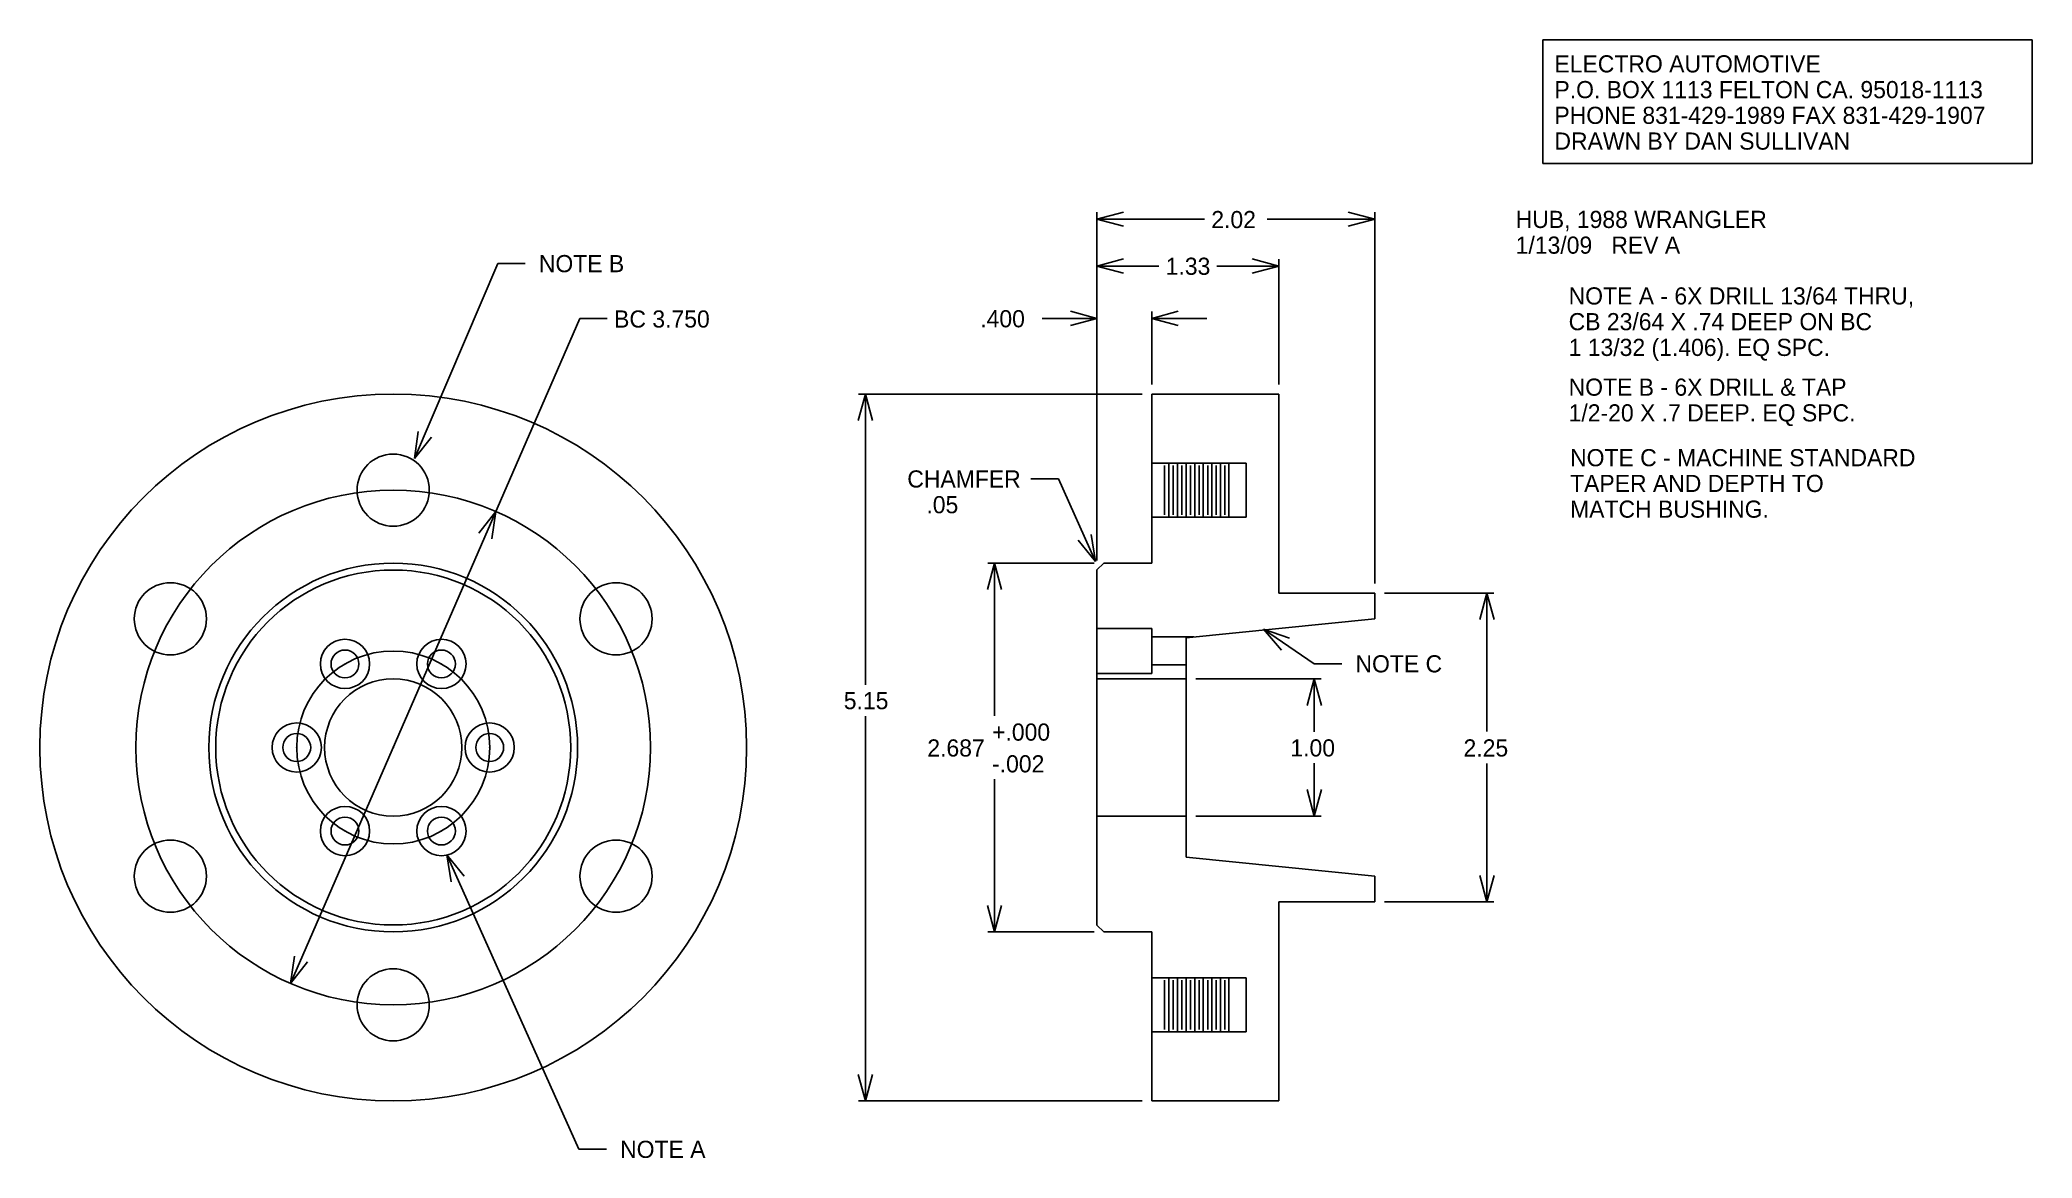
# Model space of a CAD drawing. Extents: x 0.4 to 14.9, y 0.5 to 8.6.
import ezdxf

# ---------------------------------------------------------------- set-up
doc = ezdxf.new("R2010")
doc.units = 0

msp = doc.modelspace()

# ---------------------------------------------------------------- linework, layer by layer
at = {"layer": 'CENTER', "color": 7, "linetype": 'CONTINUOUS'}
for p, q in [((8.530548, 5.528545), (9.218048, 5.528545)), ((8.655548, 5.528545), (8.655548, 5.134546)), ((8.718048, 5.528545), (8.718048, 5.134546)), ((8.780548, 5.528545), (8.780548, 5.134546)), ((8.843048, 5.528545), (8.843048, 5.134546)), ((8.905548, 5.528545), (8.905548, 5.134546)), ((8.968048, 5.528545), (8.968048, 5.134546)), ((9.030548, 5.528545), (9.030548, 5.134546)), ((9.093048, 5.528545), (9.093048, 5.134546)), ((9.218048, 5.134546), (9.218048, 5.528545)), ((8.624048, 5.511045), (8.624048, 5.152046)), ((8.686798, 5.511045), (8.686798, 5.152046)), ((8.749548, 5.511045), (8.749548, 5.152046)), ((8.812297, 5.511045), (8.812297, 5.152046)), ((8.875047, 5.511045), (8.875047, 5.152046)), ((8.937797, 5.511045), (8.937797, 5.152046)), ((9.000547, 5.511045), (9.000547, 5.152046)), ((9.063297, 5.511045), (9.063297, 5.152046)), ((8.530548, 5.134546), (9.218048, 5.134546)), ((8.530548, 1.778547), (9.218048, 1.778547)), ((8.624048, 1.402048), (8.624048, 1.761047)), ((8.655548, 1.384548), (8.655548, 1.778547)), ((8.686798, 1.402048), (8.686798, 1.761047)), ((8.718048, 1.384548), (8.718048, 1.778547)), ((8.749548, 1.402048), (8.749548, 1.761047)), ((8.780548, 1.384548), (8.780548, 1.778547)), ((8.812297, 1.402048), (8.812297, 1.761047)), ((8.843048, 1.384548), (8.843048, 1.778547)), ((8.875047, 1.402048), (8.875047, 1.761047)), ((8.905548, 1.384548), (8.905548, 1.778547)), ((8.937797, 1.402048), (8.937797, 1.761047)), ((8.968048, 1.384548), (8.968048, 1.778547)), ((9.000547, 1.402048), (9.000547, 1.761047)), ((9.030548, 1.384548), (9.030548, 1.778547)), ((9.063297, 1.402048), (9.063297, 1.761047)), ((9.093048, 1.384548), (9.093048, 1.778547)), ((9.218048, 1.778547), (9.218048, 1.384548)), ((8.530548, 1.384548), (9.218048, 1.384548))]:
    msp.add_line(p, q, dxfattribs=at)
at = {"layer": 'DIM', "color": 7, "linetype": 'CONTINUOUS'}
for p, q in [((11.379189, 8.612991), (14.945641, 8.612991)), ((11.379189, 7.713006), (11.379189, 8.612991)), ((14.945641, 8.612991), (14.945641, 7.713006)), ((14.945641, 7.713006), (11.379189, 7.713006))]:
    msp.add_line(p, q, dxfattribs=at)
at = {"layer": 'DIM', "color": 1, "linetype": 'CONTINUOUS'}
for p, q in [((8.130548, 7.306532), (8.323733, 7.358296)), ((8.130548, 4.820046), (8.130548, 7.356532)), ((8.130548, 7.306532), (8.323733, 7.254768)), ((8.130548, 7.306532), (8.913984, 7.306532)), ((9.372112, 7.306532), (10.155548, 7.306532)), ((10.155548, 7.306532), (9.962363, 7.358296)), ((10.155548, 7.306532), (9.962363, 7.254768)), ((10.155548, 4.651547), (10.155548, 7.356532)), ((3.157072, 5.561412), (3.763979, 6.982462)), ((3.763979, 6.982462), (3.963979, 6.982462)), ((8.130548, 6.965083), (8.323733, 7.016847)), ((8.130548, 4.820046), (8.130548, 7.015083)), ((9.455548, 6.965083), (9.262363, 7.016847)), ((9.455548, 6.101546), (9.455548, 7.015083)), ((8.130548, 6.965083), (8.323733, 6.91332)), ((8.130548, 6.965083), (8.581825, 6.965083)), ((9.004271, 6.965083), (9.455548, 6.965083)), ((9.455548, 6.965083), (9.262363, 6.91332)), ((2.254685, 1.737215), (4.362376, 6.581803)), ((4.362376, 6.581803), (4.562376, 6.581803)), ((8.130548, 6.583663), (7.730548, 6.583663)), ((8.130548, 6.583663), (7.937363, 6.635426)), ((8.130548, 6.583663), (7.937363, 6.531899)), ((8.130548, 4.820046), (8.130548, 6.633663)), ((8.530548, 6.583663), (8.723733, 6.635426)), ((8.530548, 6.101546), (8.530548, 6.633663)), ((8.530548, 6.583663), (8.723733, 6.531899)), ((8.530548, 6.583663), (8.930548, 6.583663)), ((6.443251, 6.031546), (6.391487, 5.838361)), ((8.460548, 6.031546), (6.393251, 6.031546)), ((6.443251, 6.031546), (6.495015, 5.838361)), ((6.443251, 3.914151), (6.443251, 6.031546)), ((3.157072, 5.561412), (3.185344, 5.759404)), ((3.157072, 5.561412), (3.280552, 5.718742)), ((7.849499, 5.413386), (7.649499, 5.413386)), ((8.119584, 4.81231), (7.849499, 5.413386)), ((3.750713, 5.175878), (3.626177, 5.019382)), ((3.750713, 5.175878), (3.721109, 4.978081)), ((8.119584, 4.81231), (7.993189, 4.967308)), ((8.119584, 4.81231), (8.087621, 5.00974)), ((7.384524, 4.800046), (7.332761, 4.606861)), ((8.110548, 4.800046), (7.334524, 4.800046)), ((7.384524, 4.800046), (7.436288, 4.606861)), ((7.384524, 3.687238), (7.384524, 4.800046)), ((10.225548, 4.581547), (11.022849, 4.581547)), ((10.972849, 4.581547), (10.921085, 4.388362)), ((10.972849, 4.581547), (11.024613, 4.388362)), ((10.972849, 3.572129), (10.972849, 4.581547)), ((9.344562, 4.317993), (9.53342, 4.252168)), ((9.344562, 4.317993), (9.475205, 4.166558)), ((9.344562, 4.317993), (9.714628, 4.066349)), ((9.714628, 4.066349), (9.914628, 4.066349)), ((8.850548, 3.956547), (9.764628, 3.956547)), ((9.714628, 3.956547), (9.662864, 3.763362)), ((9.714628, 3.956547), (9.766391, 3.763362)), ((9.714628, 3.571899), (9.714628, 3.956547)), ((6.443251, 0.881546), (6.443251, 3.685652)), ((9.714628, 2.956547), (9.714628, 3.341195)), ((10.972849, 2.331546), (10.972849, 3.340964)), ((7.384524, 2.113046), (7.384524, 3.225368)), ((9.714628, 2.956547), (9.662864, 3.149732)), ((9.714628, 2.956547), (9.766391, 3.149732)), ((8.850548, 2.956547), (9.764628, 2.956547)), ((3.393914, 2.674903), (3.520172, 2.519795)), ((3.393914, 2.674903), (3.425703, 2.477446)), ((3.393914, 2.674903), (4.356084, 0.528525)), ((10.972849, 2.331546), (10.921085, 2.524731)), ((10.972849, 2.331546), (11.024613, 2.524731)), ((10.225548, 2.331546), (11.022849, 2.331546)), ((7.384524, 2.113046), (7.332761, 2.306231)), ((7.384524, 2.113046), (7.436288, 2.306231)), ((8.110548, 2.113046), (7.334524, 2.113046)), ((2.254685, 1.737215), (2.284289, 1.935012)), ((2.254685, 1.737215), (2.379221, 1.89371)), ((6.443251, 0.881546), (6.391487, 1.074731)), ((6.443251, 0.881546), (6.495015, 1.074731)), ((8.460548, 0.881546), (6.393251, 0.881546)), ((4.356084, 0.528525), (4.556084, 0.528525))]:
    msp.add_line(p, q, dxfattribs=at)
at = {"layer": 'HUB', "color": 7, "linetype": 'CONTINUOUS'}
for p, q in [((8.530548, 6.031546), (8.530548, 4.800046)), ((8.530548, 6.031546), (9.455548, 6.031546)), ((9.455548, 4.581547), (9.455548, 6.031546)), ((8.180548, 4.800046), (8.130548, 4.750046)), ((8.530548, 4.800046), (8.180548, 4.800046)), ((8.130548, 4.750046), (8.130548, 2.163046)), ((10.155548, 4.581547), (9.455548, 4.581547)), ((10.155548, 4.394047), (10.155548, 4.581547)), ((8.780548, 4.256547), (10.155548, 4.394047)), ((8.130548, 4.323545), (8.530548, 4.323545)), ((8.530548, 4.323545), (8.530548, 3.995546)), ((8.530548, 4.262119), (8.836271, 4.262119)), ((8.780548, 2.656546), (8.780548, 4.256547)), ((8.530548, 3.995546), (8.130548, 3.995546)), ((8.130548, 3.956547), (8.780548, 3.956547)), ((8.530548, 4.059019), (8.780548, 4.059019)), ((8.130548, 2.956547), (8.780548, 2.956547)), ((8.780548, 2.656546), (10.155548, 2.519047)), ((10.155548, 2.519047), (10.155548, 2.331547)), ((10.155548, 2.331546), (9.455548, 2.331546)), ((9.455548, 2.331546), (9.455548, 0.881546)), ((8.180548, 2.113046), (8.130548, 2.163046)), ((8.530548, 2.113046), (8.180548, 2.113046)), ((8.530548, 2.113046), (8.530548, 0.881546)), ((8.530548, 0.881546), (9.455548, 0.881546))]:
    msp.add_line(p, q, dxfattribs=at)
for centre, radius in [((3.002699, 3.456546), 2.575), ((3.002699, 5.331546), 0.263), ((3.002699, 3.456546), 1.875), ((3.002699, 3.456546), 1.3435), ((3.002699, 3.456546), 1.3435), ((1.378901, 4.394046), 0.263), ((3.002699, 3.456546), 1.293344), ((4.626497, 4.394046), 0.263), ((2.651199, 4.065362), 0.179499), ((3.354199, 4.065362), 0.1795), ((3.002699, 3.456546), 0.703001), ((2.651199, 4.065362), 0.1015), ((3.354199, 4.065362), 0.101499), ((3.002699, 3.456546), 0.5), ((2.299699, 3.456546), 0.1795), ((3.705699, 3.456548), 0.1795), ((2.299699, 3.456546), 0.1015), ((3.705699, 3.456548), 0.1015), ((2.6512, 2.84773), 0.1795), ((2.6512, 2.84773), 0.101499), ((3.3542, 2.847732), 0.179501), ((3.3542, 2.847732), 0.1015), ((1.378901, 2.519046), 0.263), ((4.626497, 2.519046), 0.263), ((3.002699, 1.581546), 0.263)]:
    msp.add_circle(centre, radius, dxfattribs=at)
at = {"layer": 'HUB', "color": 7}
for p in [(2.651199, 4.065362), (3.354199, 4.065362), (2.299699, 3.456546), (3.002699, 3.456546), (3.705699, 3.456548), (2.6512, 2.84773), (3.3542, 2.847732)]:
    msp.add_point(p, dxfattribs=at)

# ---------------------------------------------------------------- texts
at = {"layer": 'DIM', "color": 7}
for s, p in [('ELECTRO AUTOMOTIVE', (11.464555, 8.375496)), ('P.O. BOX 1113 FELTON CA. 95018-1113', (11.464555, 8.187995)), ('PHONE 831-429-1989 FAX 831-429-1907', (11.464555, 8.000495)), ('DRAWN BY DAN SULLIVAN', (11.464555, 7.812994)), ('HUB, 1988 WRANGLER', (11.18209, 7.242123)), ('1/13/09   REV A', (11.18209, 7.054623)), ('NOTE A - 6X DRILL 13/64 THRU, ', (11.567964, 6.684582)), ('CB 23/64 X .74 DEEP ON BC', (11.567964, 6.497081)), ('1 13/32 (1.406). EQ SPC.', (11.567964, 6.309581)), ('NOTE B - 6X DRILL & TAP', (11.567964, 6.019923)), ('1/2-20 X .7 DEEP. EQ SPC.', (11.567964, 5.832423)), ('NOTE C - MACHINE STANDARD', (11.578506, 5.505875)), ('TAPER AND DEPTH TO', (11.578506, 5.318377)), ('MATCH BUSHING.', (11.578506, 5.130877))]:
    msp.add_text(s, height=0.125, dxfattribs=at).set_placement(p)
at = {"layer": 'DIM', "color": 1}
for s, p in [('2.02', (8.963983, 7.240948)), ('NOTE B', (4.06398, 6.919961)), ('1.33', (8.631824, 6.900834)), ('BC 3.750', (4.612376, 6.516451)), ('.400', (7.280333, 6.518311)), ('CHAMFER', (6.748737, 5.350887)), ('   .05', (6.748737, 5.163386)), ('NOTE C', (10.014629, 4.003849)), ('5.15', (6.285897, 3.735653)), ('+.000', (7.366634, 3.506303)), ('2.687', (6.894818, 3.39072)), ('1.00', (9.540434, 3.391194)), ('2.25', (10.802206, 3.390964)), ('-.002', (7.366634, 3.275137)), ('NOTE A', (4.656083, 0.466026))]:
    msp.add_text(s, height=0.125, dxfattribs=at).set_placement(p)

doc.saveas('drawing.dxf')
